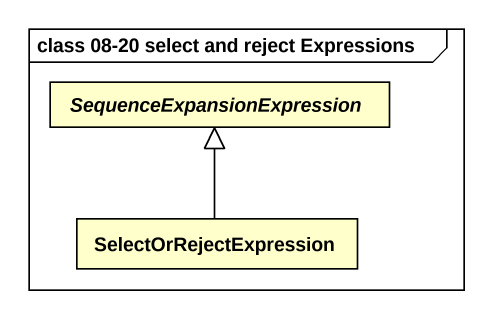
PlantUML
@startuml
mainframe class 08-20 select and reject Expressions
hide circle
hide empty members
abstract class SequenceExpansionExpression
class SelectOrRejectExpression
SelectOrRejectExpression -up-|> SequenceExpansionExpression
@enduml
